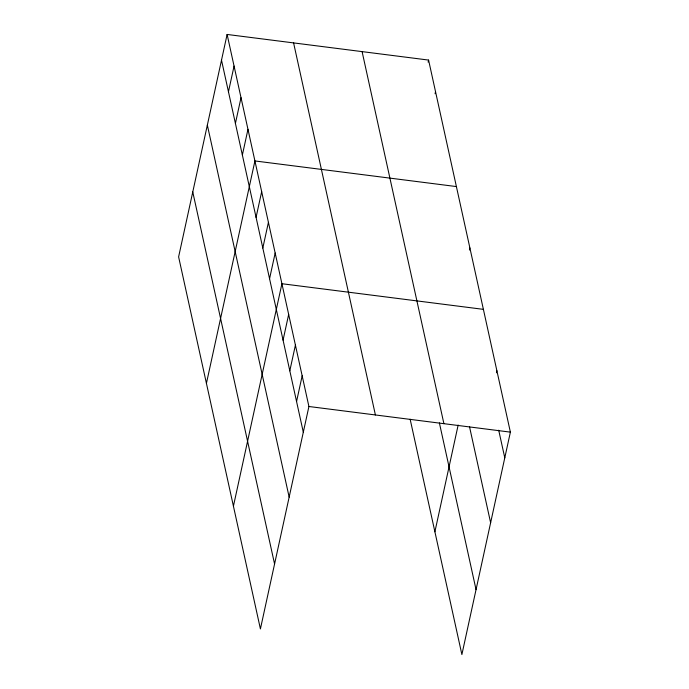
<?xml version="1.0" encoding="UTF-8"?>
<svg xmlns="http://www.w3.org/2000/svg" width="689" height="689" viewBox="0 0 689 689"><rect width="100%" height="100%" fill="white"/><g stroke="black" fill="none" stroke-linecap="round" stroke-linejoin="round"><path stroke-width="1.03" d="M227.112 34.45L178.615 256.868L260.416 628.928L308.913 406.501L227.112 34.45L428.584 60.072L510.385 432.132L461.888 654.55L410.144 419.222M228.455 91.783L234.062 66.075M235.414 123.409L241.012 97.7M242.364 155.034L247.971 129.325M206.424 383.368L254.921 160.95L456.394 186.573M256.067 217.354L261.674 191.645M262.819 248.04L268.417 222.34M269.563 278.735L275.169 253.035M233.425 506.148L281.922 283.722L483.394 309.352M283.067 340.125L288.665 314.417M289.811 370.82L295.417 345.111M296.563 401.515L302.17 375.806M428.136 62.131L428.584 60.072M435.086 93.756L435.534 91.697M469.442 250.021L469.889 247.962M434.897 531.77L458.159 425.053M496.442 372.801L496.89 370.742M308.913 406.501L510.385 432.132M498.707 430.212L504.779 457.832M469.485 426.577L490.628 522.753M362.095 51.623L443.905 423.675M439.375 422.865L476.047 589.638M293.592 42.907L375.402 414.959M221.505 60.158L303.306 432.21M207.346 125.071L289.156 497.122M192.765 191.955L274.575 564.007"/></g></svg>
